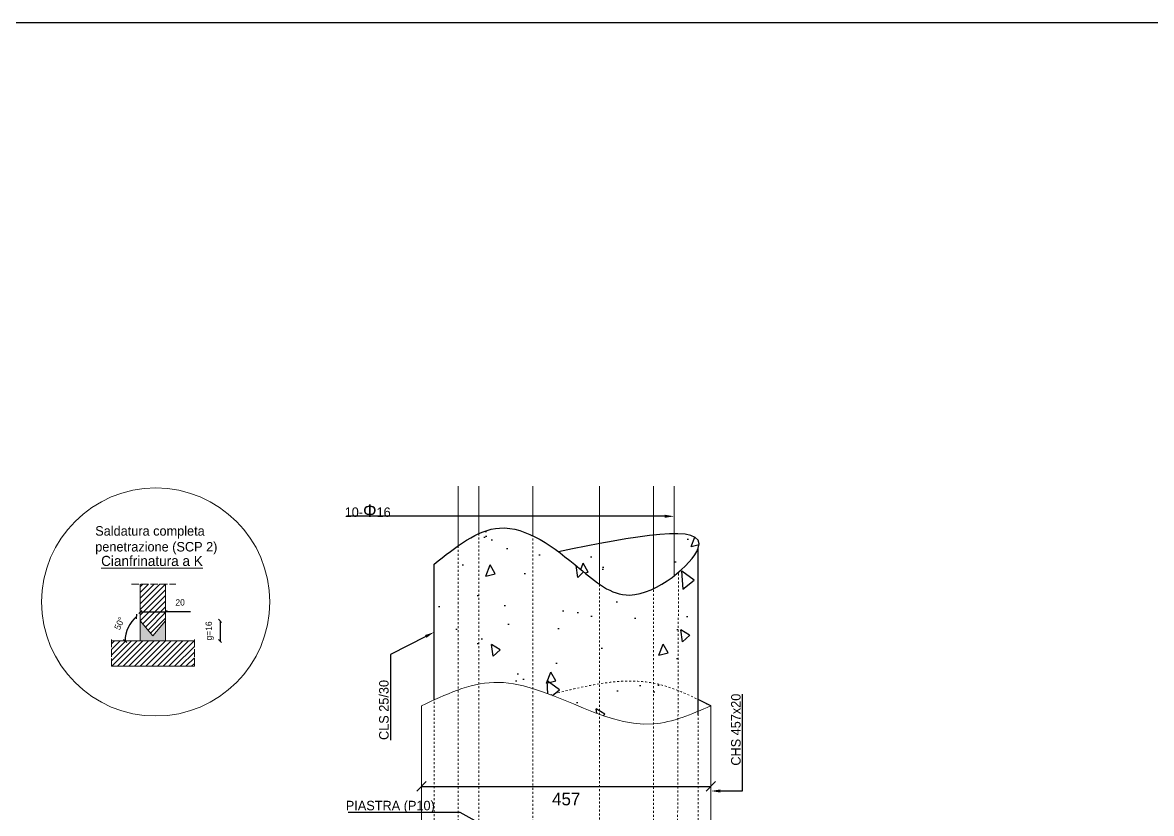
# Model space of a CAD drawing. Header units: millimetres. Extents: x -6949 to 549764, y -83146 to 127128.
# Drawn here: x 17732 to 19514, y -54200 to -52951 of the extents above; entities that cross this region are included whole.
import ezdxf
from ezdxf import colors
from ezdxf.entities.mleader import LeaderData, LeaderLine
from ezdxf.math import Vec2, Vec3

# ---------------------------------------------------------------- set-up
doc = ezdxf.new("R2010")
doc.units = ezdxf.units.MM
doc.linetypes.add('ACAD_ISO02W100', pattern=[15, 12, -3])
doc.linetypes.add('Tratto', pattern=[6.35, 3.175, -3.175])
for name, color, linetype, lineweight in [('armatura', 1, 'Continuous', 15), ('S-BEAM', 5, 'Continuous', 18), ('S-COLS', 7, 'Continuous', 18), ('sezione', 1, 'ACAD_ISO02W100', 20), ('tratteggio', 253, 'Tratto', 15)]:
    doc.layers.add(name, color=color, linetype=linetype, lineweight=lineweight)
doc.layers.add('quote', color=7, linetype='Continuous', lineweight=5, true_color=0x383838)
doc.styles.get("Standard").update_dxf_attribs({"font": ''})
doc.styles.get('Standard').set_extended_font_data('Bahnschrift Light')
doc.dimstyles.new('per cianfrini', dxfattribs={"dimtxt": 10, "dimasz": 5, "dimexe": 0.18, "dimexo": 0.0625, "dimgap": 10, "dimtad": 2, "dimdec": 0, "dimlfac": 0.5, "dimzin": 0, "dimdsep": 46, "dimtxsty": 'Standard', "dimblk": 'OBLIQUE', "dimcen": 0, "dimse1": 1, "dimse2": 1, "dimadec": 0, "dimazin": 0, "dimtfac": 1, "dimtdec": 0, "dimtofl": 0, "dimtmove": 1, "dimatfit": 3, "dimfxl": 1, "dimtolj": 1, "dimtzin": 0, "dimarcsym": 1})
doc.dimstyles.new('Q 1_15', dxfattribs={"dimtxt": 20, "dimasz": 15, "dimexe": 0.18, "dimexo": 0.0625, "dimgap": 10, "dimtad": 2, "dimdec": 0, "dimzin": 0, "dimdsep": 46, "dimtxsty": 'Standard', "dimblk": 'OBLIQUE', "dimcen": 0, "dimse1": 1, "dimse2": 1, "dimadec": 0, "dimazin": 0, "dimtfac": 1, "dimtdec": 0, "dimtofl": 0, "dimtmove": 1, "dimatfit": 3, "dimfxl": 1, "dimtolj": 1, "dimtzin": 0, "dimarcsym": 1})

# ---------------------------------------------------------------- blocks, each defined once
blk = doc.blocks.new('_Oblique')
at = {"color": 0, "linetype": 'ByBlock', "lineweight": -2}
blk.add_line((-0.5, -0.5), (0.5, 0.5), dxfattribs=at)
blk = doc.blocks.new('*D851')
at = {"layer": 'Defpoints', "color": 0, "transparency": 16777216}
for p in [(18361.7, -54030.2), (18818.7, -54030.2), (18818.7, -54157.5)]:
    blk.add_point(p, dxfattribs=at)
at = {"layer": 'quote', "color": 0, "lineweight": -2, "transparency": 16777216}
blk.add_line((18361.7, -54157.5), (18818.7, -54157.5), dxfattribs=at)
at = {"layer": 'quote', "color": 0, "lineweight": -2, "transparency": 16777216, "xscale": 15, "yscale": 15, "zscale": 15, "rotation": 180}
blk.add_blockref('_Oblique', (18361.7, -54157.5), dxfattribs=at)
at = {"layer": 'quote', "color": 0, "lineweight": -2, "transparency": 16777216, "xscale": 15, "yscale": 15, "zscale": 15}
blk.add_blockref('_Oblique', (18818.7, -54157.5), dxfattribs=at)
at = {"layer": 'quote', "color": 0, "transparency": 16777216, "insert": (18590.2, -54177.6), "char_height": 20, "attachment_point": 5}
blk.add_mtext('\\A1;457', dxfattribs=at)
blk = doc.blocks.new('*D1886')
at = {"layer": 'Defpoints', "color": 0, "transparency": 16777216}
for p in [(17957.7, -53896), (17957.7, -53927.8), (18043.7, -53927.8)]:
    blk.add_point(p, dxfattribs=at)
at = {"layer": 'quote', "color": 0, "lineweight": -2, "transparency": 16777216}
blk.add_line((18043.7, -53896), (18043.7, -53927.8), dxfattribs=at)
at = {"layer": 'quote', "color": 0, "lineweight": -2, "transparency": 16777216, "xscale": 5, "yscale": 5, "zscale": 5}
for p, rotation in [((18043.7, -53896), 90), ((18043.7, -53927.8), 270)]:
    blk.add_blockref('_Oblique', p, dxfattribs=dict(at, rotation=rotation))
at = {"layer": 'quote', "color": 0, "transparency": 16777216, "insert": (18027.3, -53911.9), "char_height": 10, "attachment_point": 5, "rotation": 90}
blk.add_mtext('\\A1;g=16', dxfattribs=at)
blk = doc.blocks.new('*D1887')
at = {"layer": 'Defpoints', "color": 0, "transparency": 16777216}
for p in [(17917.7, -53896), (17957.7, -53882), (17957.7, -53896)]:
    blk.add_point(p, dxfattribs=at)
at = {"layer": 'quote', "color": 0, "lineweight": -2, "transparency": 16777216}
for p in [(17917.7, -53882), (17997.2, -53882)]:
    blk.add_line(p, (17957.7, -53882), dxfattribs=at)
at = {"layer": 'quote', "color": 0, "lineweight": -2, "transparency": 16777216, "xscale": 5, "yscale": 5, "zscale": 5, "rotation": 180}
blk.add_blockref('_Oblique', (17917.7, -53882), dxfattribs=at)
at = {"layer": 'quote', "color": 0, "lineweight": -2, "transparency": 16777216, "xscale": 5, "yscale": 5, "zscale": 5}
blk.add_blockref('_Oblique', (17957.7, -53882), dxfattribs=at)
at = {"layer": 'quote', "color": 0, "transparency": 16777216, "insert": (17980.6, -53866.9), "char_height": 10, "attachment_point": 5}
blk.add_mtext('\\A1;20', dxfattribs=at)
blk = doc.blocks.new('*D1888')
at = {"layer": 'Defpoints', "color": 0, "transparency": 16777216}
for p in [(17917.7, -53896), (17902.2, -53900), (17872.4, -53927.8), (17937.7, -53919.8), (18003.1, -53927.8)]:
    blk.add_point(p, dxfattribs=at)
at = {"layer": 'quote', "color": 0, "lineweight": -2, "transparency": 16777216}
blk.add_arc((17944.4, -53927.8), 50.6, 130, 180, dxfattribs=at)
at = {"layer": 'quote', "color": 0, "lineweight": -2, "transparency": 16777216, "xscale": 5, "yscale": 5, "zscale": 5}
for p, rotation in [((17911.9, -53889.1), 39.99999999999402), ((17893.8, -53927.8), 270.0000000000024)]:
    blk.add_blockref('_Oblique', p, dxfattribs=dict(at, rotation=rotation))
at = {"layer": 'quote', "color": 0, "transparency": 16777216, "insert": (17884.9, -53900.1), "char_height": 10, "attachment_point": 5, "rotation": 65}
blk.add_mtext('\\A1;50°', dxfattribs=at)

msp = doc.modelspace()

# ---------------------------------------------------------------- hatches: boundary and pattern name
h = msp.add_hatch()
h.set_pattern_fill('AR-CONC', color=256, angle=48)
h.set_pattern_definition([(98, (1061.07, -541.28), (133.7504, 124.72426), [19.05, -209.55]), (43, (1061.07, -541.28), (-165.56536, 101.651), [15.24, -167.6406]), (148.45144, (1072.21, -530.89), (-31.81497, 226.3753), [16.19, -178.09024]), (94.1842, (1023.32, -507.3), (212.6308, 173.3192), [28.575, -314.325]), (144.63556, (1041.04, -492.85), (-25.0191, 341.986), [24.285, -267.1356]), (39.18415, (1023.32, -507.3), (-25.0191, 341.986), [22.86, -251.4597]), (69, (1049.75, -496.91), (177.4477, 44.24268), [19.05, -209.55]), (14, (1049.75, -496.91), (-95.5247, 169.17366), [15.24, -167.64]), (119.45145, (1064.54, -493.22), (81.923, 213.41634), [16.19, -178.08994]), (85.5, (1061.07, -541.28), (-60.76996, 58.873644), [0, -165.608, 0, -170.18, 0, -168.275]), (55.5, (1061.07, -541.28), (-29.7376, 116.69058), [0, -97.028, 0, -161.798, 0, -64.135]), (15.5, (1023.17, -583.374), (94.9851, 96.93017), [0, -63.5, 0, -198.12, 0, -262.89]), (5.5, (1006.17, -602.25), (80.2222, 127.09508), [0, -82.55, 0, -131.572, 0, -186.69])])
edge = h.paths.add_edge_path()
edge.add_spline(control_points=[(18642.9, -53838.3), (18657.7, -53848.5), (18683.7, -53860.5), (18715.4, -53851.1), (18728.1, -53845)], knot_values=[296.943431, 296.943431, 296.943431, 296.943431, 348.963017, 385.423919, 385.423919, 385.423919, 385.423919], degree=3, periodic=0)
edge.add_line((18728.1, -53845), (18728.1, -53760.4))
edge.add_spline(control_points=[(18728.1, -53760.4), (18703.4, -53763.1), (18674.1, -53768.1), (18642.9, -53774)], knot_values=[599.118576, 599.118576, 599.118576, 599.118576, 659.961978, 659.961978, 659.961978, 659.961978], degree=3, periodic=0)
edge.add_line((18642.9, -53774), (18642.9, -53838.3))
edge = h.paths.add_edge_path()
edge.add_spline(control_points=[(18728.1, -53845), (18739.5, -53839.6), (18750.7, -53832.5), (18760.7, -53824.8)], knot_values=[385.423919, 385.423919, 385.423919, 385.423919, 418.092894, 418.092894, 418.092894, 418.092894], degree=3, periodic=0)
edge.add_line((18760.7, -53824.8), (18760.7, -53758.3))
edge.add_spline(control_points=[(18760.7, -53758.3), (18751.2, -53758.3), (18740.2, -53759.1), (18728.1, -53760.4)], knot_values=[569.345924, 569.345924, 569.345924, 569.345924, 599.118576, 599.118576, 599.118576, 599.118576], degree=3, periodic=0)
edge.add_line((18728.1, -53760.4), (18728.1, -53845))
edge = h.paths.add_edge_path()
edge.add_spline(control_points=[(18760.7, -53824.8), (18779.7, -53810.1), (18815.6, -53768.7), (18789.2, -53758.1), (18760.7, -53758.3)], knot_values=[418.092894, 418.092894, 418.092894, 418.092894, 480.202566, 569.345924, 569.345924, 569.345924, 569.345924], degree=3, periodic=0)
edge.add_line((18760.7, -53758.3), (18760.7, -53824.8))
edge = h.paths.add_edge_path()
edge.add_spline(control_points=[(18642.9, -53774), (18621.8, -53778), (18599.8, -53782.4), (18577.9, -53786.8)], knot_values=[659.961978, 659.961978, 659.961978, 659.961978, 701.048652, 701.048652, 701.048652, 701.048652], degree=3, periodic=0)
edge.add_spline(control_points=[(18381.7, -53806.5), (18415.8, -53779.1), (18490.6, -53718.9), (18582.7, -53788.5), (18632.2, -53831), (18642.9, -53838.3)], knot_values=[0, 0, 0, 0, 118.117284, 259.466462, 296.943431, 296.943431, 296.943431, 296.943431], degree=3, periodic=0)
edge.add_line((18642.9, -53838.3), (18642.9, -53774))
h = msp.add_hatch()
h.set_pattern_fill('AR-CONC', color=256, angle=48)
edge = h.paths.add_edge_path()
edge.add_spline(control_points=[(18642.9, -53838.3), (18632.2, -53831), (18598.8, -53802.3), (18562.6, -53773.9), (18537.5, -53761.7)], knot_values=[176.16727, 176.16727, 176.16727, 176.16727, 213.644239, 296.943431, 296.943431, 296.943431, 296.943431], degree=3, periodic=0)
edge.add_line((18537.5, -53761.7), (18537.5, -54002.9))
edge.add_spline(control_points=[(18537.5, -54002.9), (18546.8, -54005.8), (18556.2, -54009.1), (18565.6, -54012.7)], knot_values=[183.875734, 183.875734, 183.875734, 183.875734, 212.827969, 212.827969, 212.827969, 212.827969], degree=3, periodic=0)
edge.add_spline(control_points=[(18565.6, -54012.7), (18591.5, -54006.1), (18617.3, -53999.5), (18642.9, -53995.4)], knot_values=[184.345576, 184.345576, 184.345576, 184.345576, 260.815544, 260.815544, 260.815544, 260.815544], degree=3, periodic=0)
edge.add_line((18642.9, -53995.4), (18642.9, -53838.3))
edge = h.paths.add_edge_path()
edge.add_spline(control_points=[(18728.1, -53845), (18715.4, -53851.1), (18683.7, -53860.5), (18657.7, -53848.5), (18642.9, -53838.3)], knot_values=[296.943431, 296.943431, 296.943431, 296.943431, 333.404333, 385.423919, 385.423919, 385.423919, 385.423919], degree=3, periodic=0)
edge.add_line((18642.9, -53838.3), (18642.9, -53995.4))
edge.add_spline(control_points=[(18642.9, -53995.4), (18671.9, -53990.7), (18700.5, -53989.2), (18728.1, -53994.5)], knot_values=[97.447793, 97.447793, 97.447793, 97.447793, 184.345576, 184.345576, 184.345576, 184.345576], degree=3, periodic=0)
edge.add_line((18728.1, -53994.5), (18728.1, -53845))
edge = h.paths.add_edge_path()
edge.add_spline(control_points=[(18798.7, -53781.3), (18792.2, -53799.3), (18761.2, -53829.4), (18728.1, -53845)], knot_values=[385.423919, 385.423919, 385.423919, 385.423919, 480.202566, 480.202566, 480.202566, 480.202566], degree=3, periodic=0)
edge.add_line((18728.1, -53845), (18728.1, -53994.5))
edge.add_spline(control_points=[(18728.1, -53994.5), (18728.9, -53994.6), (18742, -53997.3), (18754.9, -54001.4), (18766.9, -54006.1)], knot_values=[56.240639, 56.240639, 56.240639, 56.240639, 58.843923, 97.447793, 97.447793, 97.447793, 97.447793], degree=3, periodic=0)
edge.add_spline(control_points=[(18766.9, -54006.1), (18777.6, -54010.3), (18788.1, -54015.2), (18798.7, -54020.3)], knot_values=[21.801139, 21.801139, 21.801139, 21.801139, 56.240639, 56.240639, 56.240639, 56.240639], degree=3, periodic=0)
edge.add_line((18798.7, -54020.3), (18798.7, -53781.3))
edge = h.paths.add_edge_path()
edge.add_spline(control_points=[(18798.7, -54020.3), (18788.1, -54015.2), (18777.6, -54010.3), (18766.9, -54006.1)], knot_values=[21.801139, 21.801139, 21.801139, 21.801139, 56.240639, 56.240639, 56.240639, 56.240639], degree=3, periodic=0)
edge.add_line((18766.9, -54006.1), (18766.7, -54050.7))
edge.add_spline(control_points=[(18766.7, -54050.7), (18777.4, -54047.3), (18788, -54043.2), (18798.7, -54038.8)], knot_values=[420.962985, 420.962985, 420.962985, 420.962985, 454.511818, 454.511818, 454.511818, 454.511818], degree=3, periodic=0)
edge.add_line((18798.7, -54038.8), (18798.7, -54020.3))
edge = h.paths.add_edge_path()
edge.add_spline(control_points=[(18766.9, -54006.1), (18754.9, -54001.4), (18742, -53997.3), (18728.9, -53994.6), (18728.1, -53994.5)], knot_values=[56.240639, 56.240639, 56.240639, 56.240639, 94.84451, 97.447793, 97.447793, 97.447793, 97.447793], degree=3, periodic=0)
edge.add_line((18728.1, -53994.5), (18728.1, -54058.8))
edge.add_spline(control_points=[(18728.1, -54058.8), (18741, -54057.7), (18753.9, -54054.8), (18766.7, -54050.7)], knot_values=[380.58987, 380.58987, 380.58987, 380.58987, 420.962985, 420.962985, 420.962985, 420.962985], degree=3, periodic=0)
edge.add_line((18766.7, -54050.7), (18766.9, -54006.1))
edge = h.paths.add_edge_path()
edge.add_spline(control_points=[(18728.1, -53994.5), (18700.5, -53989.2), (18671.9, -53990.7), (18642.9, -53995.4)], knot_values=[97.447793, 97.447793, 97.447793, 97.447793, 184.345576, 184.345576, 184.345576, 184.345576], degree=3, periodic=0)
edge.add_line((18642.9, -53995.4), (18642.9, -54043.6))
edge.add_spline(control_points=[(18642.9, -54043.6), (18671.3, -54053.8), (18699.8, -54060.9), (18728, -54058.8), (18728.1, -54058.8)], knot_values=[292.36535, 292.36535, 292.36535, 292.36535, 380.336084, 380.58987, 380.58987, 380.58987, 380.58987], degree=3, periodic=0)
edge.add_line((18728.1, -54058.8), (18728.1, -53994.5))
edge = h.paths.add_edge_path()
edge.add_spline(control_points=[(18642.9, -53995.4), (18617.3, -53999.5), (18591.5, -54006.1), (18565.6, -54012.7)], knot_values=[184.345576, 184.345576, 184.345576, 184.345576, 260.815544, 260.815544, 260.815544, 260.815544], degree=3, periodic=0)
edge.add_spline(control_points=[(18565.6, -54012.7), (18591.3, -54022.6), (18617.1, -54034.4), (18642.9, -54043.6)], knot_values=[212.827969, 212.827969, 212.827969, 212.827969, 292.36535, 292.36535, 292.36535, 292.36535], degree=3, periodic=0)
edge.add_line((18642.9, -54043.6), (18642.9, -53995.4))
edge = h.paths.add_edge_path()
edge.add_spline(control_points=[(18537.5, -53761.7), (18520, -53753.1), (18491.2, -53745.1), (18463.1, -53753.3), (18452.2, -53758.2)], knot_values=[81.089615, 81.089615, 81.089615, 81.089615, 139.139602, 176.16727, 176.16727, 176.16727, 176.16727], degree=3, periodic=0)
edge.add_line((18452.2, -53758.2), (18452.2, -53996.1))
edge.add_spline(control_points=[(18452.2, -53996.1), (18460, -53994.6), (18488.3, -53991.1), (18516.8, -53996.6), (18537.5, -54002.9)], knot_values=[95.308137, 95.308137, 95.308137, 95.308137, 119.794678, 183.875734, 183.875734, 183.875734, 183.875734], degree=3, periodic=0)
edge.add_line((18537.5, -54002.9), (18537.5, -53761.7))
edge = h.paths.add_edge_path()
edge.add_spline(control_points=[(18452.2, -53758.2), (18441.3, -53763.1), (18430.5, -53769.7), (18419.7, -53777.3)], knot_values=[43.833566, 43.833566, 43.833566, 43.833566, 81.089615, 81.089615, 81.089615, 81.089615], degree=3, periodic=0)
edge.add_line((18419.7, -53777.3), (18419.7, -54005.2))
edge.add_spline(control_points=[(18419.7, -54005.2), (18430.5, -54001.3), (18441.4, -53998.2), (18452.2, -53996.1)], knot_values=[61.132153, 61.132153, 61.132153, 61.132153, 95.308137, 95.308137, 95.308137, 95.308137], degree=3, periodic=0)
edge.add_line((18452.2, -53996.1), (18452.2, -53758.2))
edge = h.paths.add_edge_path()
edge.add_spline(control_points=[(18419.7, -53777.3), (18407, -53786.2), (18394.3, -53796.3), (18381.7, -53806.5)], knot_values=[0, 0, 0, 0, 43.833566, 43.833566, 43.833566, 43.833566], degree=3, periodic=0)
edge.add_line((18381.7, -53806.5), (18381.7, -54020.9))
edge.add_spline(control_points=[(18381.7, -54020.9), (18394.3, -54015.1), (18407, -54009.7), (18419.7, -54005.2)], knot_values=[21.09983, 21.09983, 21.09983, 21.09983, 61.132153, 61.132153, 61.132153, 61.132153], degree=3, periodic=0)
edge.add_line((18419.7, -54005.2), (18419.7, -53777.3))
at = {"layer": 'quote', "true_color": 0xc7c8ca}
h = msp.add_hatch(dxfattribs=at)
h.set_pattern_fill('ANSI31', color=9, scale=2)
h.set_pattern_definition([(45, (-16986.619, 54479.676), (-4.49012806, 4.49012806), [])])
h.paths.add_polyline_path([(17917.7, -53896), (17937.7, -53919.8), (17957.7, -53896), (17957.7, -53838), (17917.7, -53838)])
h.paths.add_polyline_path([(17872.4, -53927.8), (17872.4, -53967.8), (18003.1, -53967.8), (18003.1, -53927.8)])
at = {"layer": 'quote'}
h = msp.add_hatch(color=0, dxfattribs=at)
h.dxf.hatch_style = 1
h.paths.add_polyline_path([(17917.7, -53927.8), (17957.7, -53927.8), (17957.7, -53896), (17937.7, -53919.8), (17917.7, -53896)])

# ---------------------------------------------------------------- linework, layer by layer
msp.add_lwpolyline([(15300.4, -52950.8), (21586.9, -52950.8), (21586.9, -55754.3), (15300.4, -55754.3)], close=True)
for points in [[(18798.7, -54044.5), (18798.7, -53781.3)], [(18381.7, -54021.1), (18381.7, -53806.5)], [(18818.7, -54030.2), (18798.7, -54020.3)]]:
    msp.add_lwpolyline(points)
msp.add_spline([(18381.7, -53806.5), (18485.1, -53749.4), (18611.2, -53813.2), (18690.2, -53855.2), (18798.7, -53781.3), (18577.9, -53786.8)], degree=3)
at = {"layer": 'armatura'}
for points in [[(18419.7, -53777.3), (18419.7, -53683)], [(18452.2, -53758.2), (18452.2, -53683)], [(18452.2, -53758.2), (18452.2, -53683)], [(18537.5, -53761.7), (18537.5, -53683)], [(18642.9, -53838.3), (18642.9, -53683)], [(18642.9, -53838.3), (18642.9, -53683)], [(18728.1, -53845), (18728.1, -53683)], [(18728.1, -53845), (18728.1, -53683)], [(18760.7, -53824.8), (18760.7, -53683)]]:
    msp.add_lwpolyline(points, dxfattribs=at)
at = {"layer": 'armatura', "color": 252, "linetype": 'Tratto', "true_color": 0x939598}
for points in [[(18452.2, -54586.7), (18452.2, -53758.2)], [(18537.5, -53759.5), (18537.5, -54586.7)], [(18419.7, -53777.3), (18419.7, -54586.7)], [(18767.5, -53821.2), (18764.9, -54586.7)], [(18642.9, -53838.3), (18642.9, -54586.7)], [(18728.1, -54586.7), (18728.1, -53845)]]:
    msp.add_lwpolyline(points, dxfattribs=at)
at = {"layer": 'quote'}
for points in [[(17917.7, -53896), (17917.7, -53927.8)], [(17957.7, -53896), (17957.7, -53927.8)]]:
    msp.add_lwpolyline(points, dxfattribs=at)
msp.add_circle((17942.1, -53866.2), 180.1, dxfattribs=at)
at = {"layer": 'S-BEAM'}
for points in [[(17917.7, -53896), (17917.7, -53838)], [(17957.7, -53896), (17957.7, -53838)], [(17937.7, -53919.8), (17917.7, -53896)], [(17937.7, -53919.8), (17957.7, -53896)], [(18003.1, -53927.8), (17872.4, -53927.8)], [(18003.1, -53967.8), (17872.4, -53967.8)]]:
    msp.add_lwpolyline(points, dxfattribs=at)
at = {"layer": 'S-COLS'}
for points in [[(18361.7, -54566.7), (18361.7, -54030.2)], [(18818.7, -54566.7), (18818.7, -54030.2)]]:
    msp.add_lwpolyline(points, dxfattribs=at)
msp.add_spline([(18361.7, -54030.2), (18475.7, -53993.3), (18727.9, -54058.8), (18818.7, -54030.2)], degree=3, dxfattribs=at)
at = {"layer": 'sezione'}
for points in [[(17903.6, -53838), (17973.7, -53838)], [(17872.4, -53925.6), (17872.4, -53970.4)], [(18003.1, -53925.6), (18003.1, -53970.4)]]:
    msp.add_lwpolyline(points, dxfattribs=at)
at = {"layer": 'tratteggio'}
for points in [[(18381.7, -54566.7), (18381.7, -54021.1)], [(18798.7, -54566.7), (18798.7, -54044.5)]]:
    msp.add_lwpolyline(points, dxfattribs=at)
msp.add_spline([(18818.7, -54030.2), (18730.6, -53995), (18565.6, -54012.7)], degree=3, dxfattribs=at)

# ---------------------------------------------------------------- texts
at = {"layer": 'quote', "color": 0, "insert": (17846.6, -53746.4), "char_height": 15, "attachment_point": 1}
msp.add_mtext_dynamic_manual_height_columns('Saldatura completa penetrazione (SCP 2)', width=279.735, gutter_width=1, heights=[0], dxfattribs=at)
at = {"layer": 'quote', "insert": (17855.9, -53793.3), "char_height": 16, "attachment_point": 1}
msp.add_mtext_dynamic_manual_height_columns('{\\LCianfrinatura a K}', width=268.309, gutter_width=2, heights=[0], dxfattribs=at)

# ---------------------------------------------------------------- dimensions: what is measured, and where the dimension line sits
at = {"layer": 'quote'}
dim = msp.add_linear_dim(base=(17957.7, -53882), p1=(17917.7, -53896), p2=(17957.7, -53896), dimstyle='per cianfrini', dxfattribs=at)
dim.commit()
dim.dimension.update_dxf_attribs({"geometry": '*D1887', "text_midpoint": (17980.6, -53879.5), "dimtype": 160})
dim = msp.add_angular_dim_2l(base=(17902.2, -53900), line1=((18003.1, -53927.8), (17872.4, -53927.8)), line2=((17937.7, -53919.8), (17917.7, -53896)), dimstyle='per cianfrini', dxfattribs=at)
dim.commit()
dim.dimension.update_dxf_attribs({"geometry": '*D1888', "text_midpoint": (17884.9, -53900.1)})
dim = msp.add_linear_dim(base=(18043.7, -53927.8), p1=(17957.7, -53896), p2=(17957.7, -53927.8), angle=90, text='g=<>', dimstyle='per cianfrini', dxfattribs=at)
dim.commit()
dim.dimension.update_dxf_attribs({"geometry": '*D1886', "text_midpoint": (18043.7, -53911.9), "dimtype": 160})
dim = msp.add_linear_dim(base=(18818.7, -54157.5), p1=(18361.7, -54030.2), p2=(18818.7, -54030.2), dimstyle='Q 1_15', dxfattribs=at)
dim.commit()
dim.dimension.update_dxf_attribs({"geometry": '*D851', "text_midpoint": (18590.2, -54177.6)})

# ---------------------------------------------------------------- leaders
ml = msp.add_multileader_mtext('Standard', dxfattribs=at)
ml.set_content('10-{\\Fgreeks|c0;\\H1.33333x;Φ\\H0.75x;16}', color=256)
ml.set_leader_properties()
ml.build(insert=Vec2(0, 0))
ml.multileader.update_dxf_attribs({"text_left_attachment_type": 5, "text_right_attachment_type": 6, "dogleg_length": 30, "arrow_head_size": 15})
ctx = ml.context
ctx.base_point, ctx.char_height, ctx.arrow_head_size, ctx.landing_gap_size, ctx.plane_origin = Vec3(18235.4, -53735.8), 15, 15, 10, Vec3(18773.6, -53959.7)
ctx.left_attachment, ctx.right_attachment, ctx.text_align_type = 5, 6, 2
notes = []
notes.append((ctx, [(1, (1, 1, 0), (18387.3, -53730.8), (-1, 0), 64.2, [(5, [(18760.7, -53730.8), (18728.1, -53730.8), (18642.9, -53730.8), (18537.5, -53730.8), (18537.5, -53730.8), (18452.2, -53730.8)], 0, [])])]))
ctx.mtext.insert, ctx.mtext.alignment, ctx.mtext.flow_direction = Vec3(18313.1, -53711.8), 3, 5
ml = msp.add_multileader_mtext('Standard', dxfattribs=at)
ml.set_content('CLS 25/30', color=256)
ml.set_leader_properties()
ml.build(insert=Vec2(0, 0))
ml.multileader.update_dxf_attribs({"text_left_attachment_type": 5, "text_right_attachment_type": 6, "dogleg_length": 30, "arrow_head_size": 15})
ctx = ml.context
ctx.base_point, ctx.char_height, ctx.arrow_head_size, ctx.landing_gap_size, ctx.plane_origin, ctx.plane_x_axis, ctx.plane_y_axis = Vec3(18314.6, -54091.3), 15, 15, 10, Vec3(18405.4, -53896.3), Vec3(0, 1), Vec3(-1, 0)
ctx.left_attachment, ctx.right_attachment, ctx.text_align_type = 5, 6, 2
notes.append((ctx, [(0, (1, 1, 0), (18312.8, -53949.4), (0, -1), 30, [(0, [(18381.7, -53913.8)], 0, [])])]))
ctx.mtext.insert, ctx.mtext.text_direction, ctx.mtext.rotation, ctx.mtext.alignment, ctx.mtext.flow_direction = Vec3(18294.8, -53989.4), Vec3(0, 1), 1.570796, 3, 5
ml = msp.add_multileader_mtext('Standard', dxfattribs=at)
ml.set_content('CHS 457x20', color=256)
ml.set_leader_properties()
ml.build(insert=Vec2(0, 0))
ml.multileader.update_dxf_attribs({"text_left_attachment_type": 5, "text_right_attachment_type": 6, "dogleg_length": 30, "arrow_head_size": 15})
ctx = ml.context
ctx.base_point, ctx.char_height, ctx.arrow_head_size, ctx.landing_gap_size, ctx.plane_origin, ctx.plane_x_axis, ctx.plane_y_axis = Vec3(18868.8, -54134.8), 15, 15, 10, Vec3(18794.9, -54147.2), Vec3(0, 1), Vec3(-1, 0)
ctx.left_attachment, ctx.right_attachment = 5, 6
notes.append((ctx, [(1, (1, 1, 0), (18868.8, -54164.8), (0, 1), 30, [(0, [(18818.7, -54164.8)], 0, [])])]))
ctx.mtext.insert, ctx.mtext.text_direction, ctx.mtext.rotation, ctx.mtext.flow_direction = Vec3(18850.6, -54124.8), Vec3(0, 1), 1.570796, 5
ml = msp.add_multileader_mtext('Standard', dxfattribs=at)
ml.set_content('PIASTRA (P10)', color=256)
ml.set_leader_properties()
ml.build(insert=Vec2(0, 0))
ml.multileader.update_dxf_attribs({"text_left_attachment_type": 5, "text_right_attachment_type": 6, "dogleg_length": 30, "arrow_head_size": 15})
ctx = ml.context
ctx.base_point, ctx.char_height, ctx.arrow_head_size, ctx.landing_gap_size, ctx.plane_origin = Vec3(18243.3, -54200.2), 15, 15, 10, Vec3(18579.8, -54247)
ctx.left_attachment, ctx.right_attachment, ctx.text_align_type = 5, 6, 2
notes.append((ctx, [(0, (1, 1, 0), (18422.7, -54198.6), (-1, 0), 30, [(0, [(18590.2, -54291.2)], 0, [])])]))
ctx.mtext.insert, ctx.mtext.alignment, ctx.mtext.flow_direction = Vec3(18382.7, -54180.3), 3, 5
for ctx, leaders in notes:
    for number, flags, end, landing, length, lines in leaders:
        leader = LeaderData()
        leader.index, (leader.has_last_leader_line, leader.has_dogleg_vector, leader.attachment_direction) = number, flags
        leader.last_leader_point, leader.dogleg_vector, leader.dogleg_length = Vec3(end), Vec3(landing), length
        for number, points, colour, breaks in lines:
            line = LeaderLine()
            line.index, line.vertices, line.color, line.breaks = number, Vec3.list(points), colors.encode_raw_color(colour), breaks
            leader.lines.append(line)
        ctx.leaders.append(leader)

doc.saveas('drawing.dxf')
